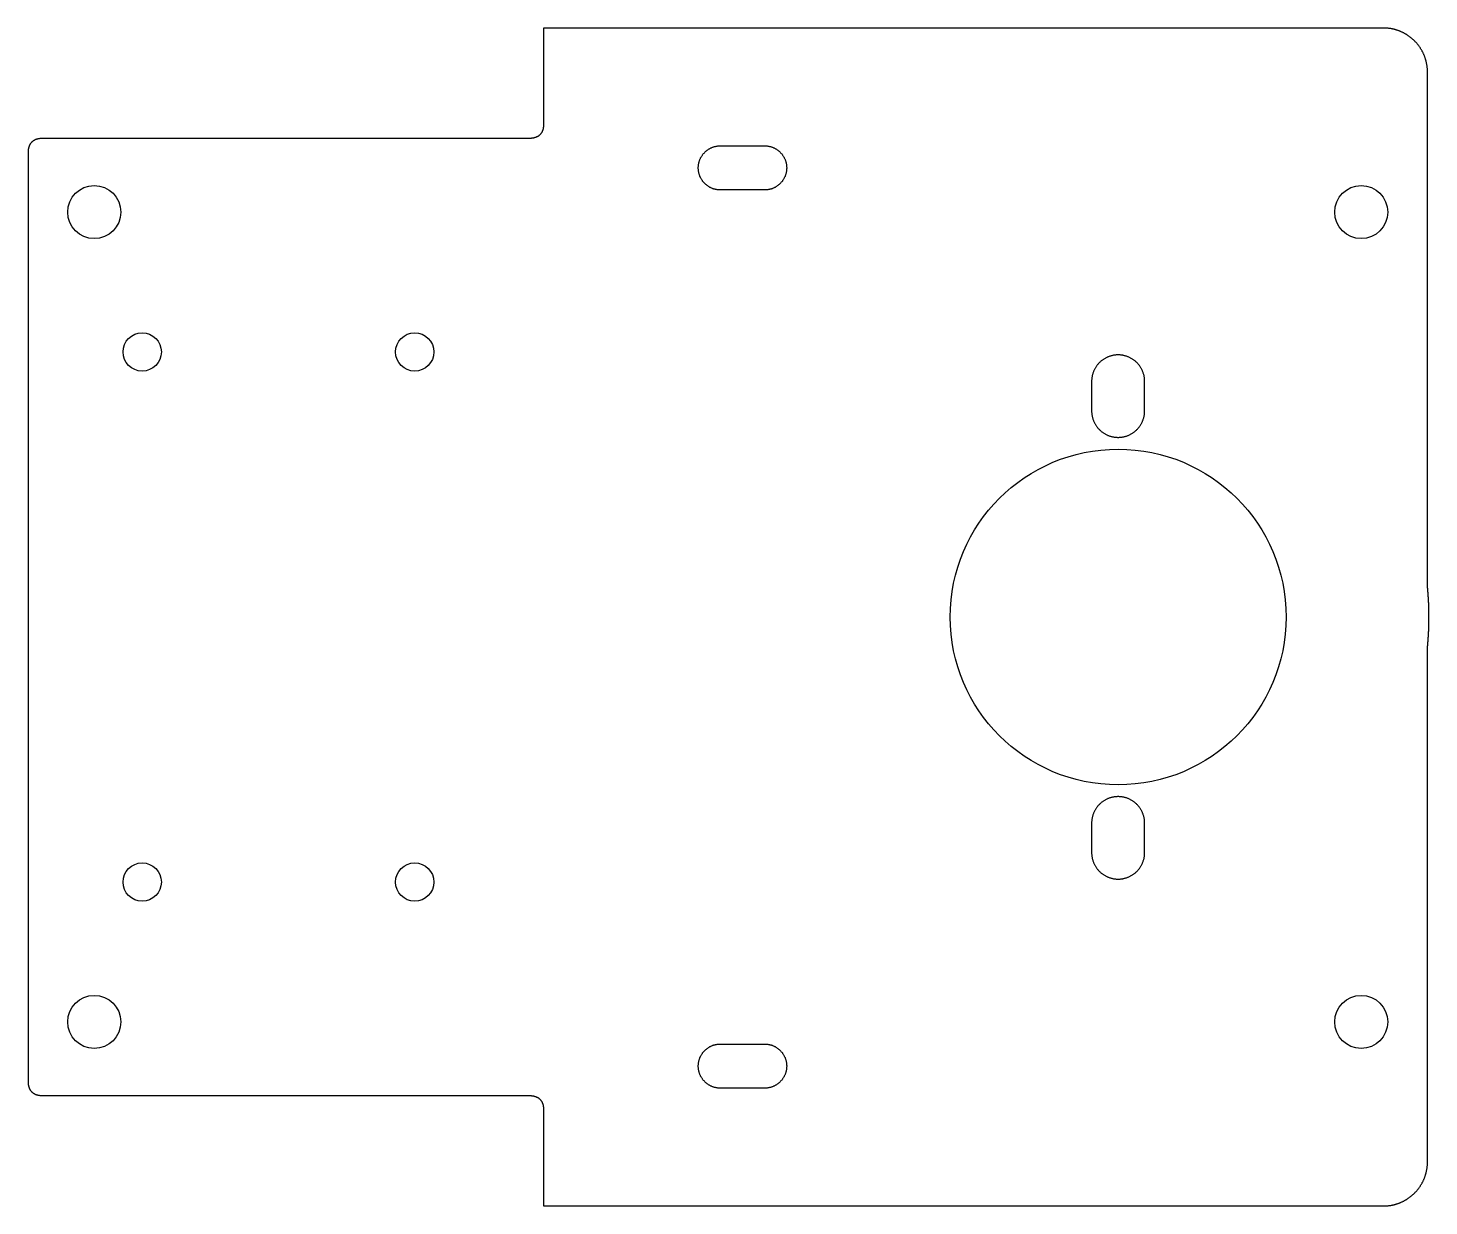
# Model space of a CAD drawing. Header units: millimetres. Extents: x -47.5 to 47.6, y -40 to 40.
import ezdxf

# ---------------------------------------------------------------- set-up
doc = ezdxf.new("R2010")
doc.units = ezdxf.units.MM
doc.layers.add('INNER_CUT', color=3, linetype='Continuous')
doc.layers.add('OUTER_CUT', color=1, linetype='Continuous')

msp = doc.modelspace()

# ---------------------------------------------------------------- linework, layer by layer
at = {"layer": 'INNER_CUT'}
for points in [[(-0.5, 29), (-0.537, 29), (-0.574, 29.002), (-0.61, 29.004), (-0.647, 29.007), (-0.684, 29.011), (-0.72, 29.016), (-0.756, 29.022), (-0.793, 29.029), (-0.829, 29.036), (-0.864, 29.045), (-0.9, 29.054), (-0.935, 29.065), (-0.971, 29.076), (-1.005, 29.088), (-1.04, 29.101), (-1.074, 29.114), (-1.108, 29.129), (-1.141, 29.144), (-1.174, 29.16), (-1.207, 29.177), (-1.239, 29.195), (-1.271, 29.213), (-1.302, 29.233), (-1.333, 29.253), (-1.364, 29.274), (-1.394, 29.295), (-1.423, 29.317), (-1.452, 29.34), (-1.48, 29.364), (-1.507, 29.389), (-1.534, 29.414), (-1.561, 29.439), (-1.586, 29.466), (-1.611, 29.493), (-1.636, 29.52), (-1.66, 29.548), (-1.683, 29.577), (-1.705, 29.606), (-1.726, 29.636), (-1.747, 29.667), (-1.767, 29.698), (-1.787, 29.729), (-1.805, 29.761), (-1.823, 29.793), (-1.84, 29.826), (-1.856, 29.859), (-1.871, 29.892), (-1.886, 29.926), (-1.899, 29.96), (-1.912, 29.995), (-1.924, 30.029), (-1.935, 30.065), (-1.946, 30.1), (-1.955, 30.136), (-1.964, 30.171), (-1.971, 30.207), (-1.978, 30.244), (-1.984, 30.28), (-1.989, 30.316), (-1.993, 30.353), (-1.996, 30.39), (-1.998, 30.426), (-2, 30.463), (-2, 30.5), (-2, 30.537), (-1.998, 30.574), (-1.996, 30.61), (-1.993, 30.647), (-1.989, 30.684), (-1.984, 30.72), (-1.978, 30.756), (-1.971, 30.793), (-1.964, 30.829), (-1.955, 30.864), (-1.946, 30.9), (-1.935, 30.935), (-1.924, 30.971), (-1.912, 31.005), (-1.899, 31.04), (-1.886, 31.074), (-1.871, 31.108), (-1.856, 31.141), (-1.84, 31.174), (-1.823, 31.207), (-1.805, 31.239), (-1.787, 31.271), (-1.767, 31.302), (-1.747, 31.333), (-1.726, 31.364), (-1.705, 31.394), (-1.683, 31.423), (-1.66, 31.452), (-1.636, 31.48), (-1.611, 31.507), (-1.586, 31.534), (-1.561, 31.561), (-1.534, 31.586), (-1.507, 31.611), (-1.48, 31.636), (-1.452, 31.66), (-1.423, 31.683), (-1.394, 31.705), (-1.364, 31.726), (-1.333, 31.747), (-1.302, 31.767), (-1.271, 31.787), (-1.239, 31.805), (-1.207, 31.823), (-1.174, 31.84), (-1.141, 31.856), (-1.108, 31.871), (-1.074, 31.886), (-1.04, 31.899), (-1.005, 31.912), (-0.971, 31.924), (-0.935, 31.935), (-0.9, 31.946), (-0.864, 31.955), (-0.829, 31.964), (-0.793, 31.971), (-0.756, 31.978), (-0.72, 31.984), (-0.684, 31.989), (-0.647, 31.993), (-0.61, 31.996), (-0.574, 31.998), (-0.537, 32), (-0.5, 32), (2.5, 32), (2.537, 32), (2.574, 31.998), (2.61, 31.996), (2.647, 31.993), (2.684, 31.989), (2.72, 31.984), (2.756, 31.978), (2.793, 31.971), (2.829, 31.964), (2.864, 31.955), (2.9, 31.946), (2.935, 31.935), (2.971, 31.924), (3.005, 31.912), (3.04, 31.899), (3.074, 31.886), (3.108, 31.871), (3.141, 31.856), (3.174, 31.84), (3.207, 31.823), (3.239, 31.805), (3.271, 31.787), (3.302, 31.767), (3.333, 31.747), (3.364, 31.726), (3.394, 31.705), (3.423, 31.683), (3.452, 31.66), (3.48, 31.636), (3.507, 31.611), (3.534, 31.586), (3.561, 31.561), (3.586, 31.534), (3.611, 31.507), (3.636, 31.48), (3.66, 31.452), (3.683, 31.423), (3.705, 31.394), (3.726, 31.364), (3.747, 31.333), (3.767, 31.302), (3.787, 31.271), (3.805, 31.239), (3.823, 31.207), (3.84, 31.174), (3.856, 31.141), (3.871, 31.108), (3.886, 31.074), (3.899, 31.04), (3.912, 31.005), (3.924, 30.971), (3.935, 30.935), (3.946, 30.9), (3.955, 30.864), (3.964, 30.829), (3.971, 30.793), (3.978, 30.756), (3.984, 30.72), (3.989, 30.684), (3.993, 30.647), (3.996, 30.61), (3.998, 30.574), (4, 30.537), (4, 30.5), (4, 30.463), (3.998, 30.426), (3.996, 30.39), (3.993, 30.353), (3.989, 30.316), (3.984, 30.28), (3.978, 30.244), (3.971, 30.207), (3.964, 30.171), (3.955, 30.136), (3.946, 30.1), (3.935, 30.065), (3.924, 30.029), (3.912, 29.995), (3.899, 29.96), (3.886, 29.926), (3.871, 29.892), (3.856, 29.859), (3.84, 29.826), (3.823, 29.793), (3.805, 29.761), (3.787, 29.729), (3.767, 29.698), (3.747, 29.667), (3.726, 29.636), (3.705, 29.606), (3.683, 29.577), (3.66, 29.548), (3.636, 29.52), (3.611, 29.493), (3.586, 29.466), (3.561, 29.439), (3.534, 29.414), (3.507, 29.389), (3.48, 29.364), (3.452, 29.34), (3.423, 29.317), (3.394, 29.295), (3.364, 29.274), (3.333, 29.253), (3.302, 29.233), (3.271, 29.213), (3.239, 29.195), (3.207, 29.177), (3.174, 29.16), (3.141, 29.144), (3.108, 29.129), (3.074, 29.114), (3.04, 29.101), (3.005, 29.088), (2.971, 29.076), (2.935, 29.065), (2.9, 29.054), (2.864, 29.045), (2.829, 29.036), (2.793, 29.029), (2.756, 29.022), (2.72, 29.016), (2.684, 29.011), (2.647, 29.007), (2.61, 29.004), (2.574, 29.002), (2.537, 29), (2.5, 29)], [(24.7, 14), (24.701, 13.956), (24.702, 13.912), (24.705, 13.868), (24.709, 13.824), (24.714, 13.78), (24.719, 13.736), (24.727, 13.692), (24.735, 13.649), (24.744, 13.606), (24.754, 13.563), (24.765, 13.52), (24.778, 13.477), (24.791, 13.435), (24.805, 13.394), (24.821, 13.352), (24.837, 13.311), (24.854, 13.271), (24.873, 13.23), (24.892, 13.191), (24.913, 13.151), (24.934, 13.113), (24.956, 13.075), (24.979, 13.037), (25.003, 13), (25.028, 12.964), (25.054, 12.928), (25.081, 12.893), (25.109, 12.858), (25.137, 12.824), (25.166, 12.791), (25.196, 12.759), (25.227, 12.727), (25.259, 12.696), (25.291, 12.666), (25.324, 12.637), (25.358, 12.609), (25.393, 12.581), (25.428, 12.554), (25.464, 12.528), (25.5, 12.503), (25.537, 12.479), (25.575, 12.456), (25.613, 12.434), (25.651, 12.413), (25.691, 12.392), (25.73, 12.373), (25.771, 12.354), (25.811, 12.337), (25.852, 12.321), (25.894, 12.305), (25.935, 12.291), (25.977, 12.278), (26.02, 12.265), (26.063, 12.254), (26.106, 12.244), (26.149, 12.235), (26.192, 12.227), (26.236, 12.219), (26.28, 12.214), (26.324, 12.209), (26.368, 12.205), (26.412, 12.202), (26.456, 12.201), (26.5, 12.2), (26.544, 12.201), (26.588, 12.202), (26.632, 12.205), (26.676, 12.209), (26.72, 12.214), (26.764, 12.219), (26.808, 12.227), (26.851, 12.235), (26.894, 12.244), (26.937, 12.254), (26.98, 12.265), (27.023, 12.278), (27.065, 12.291), (27.106, 12.305), (27.148, 12.321), (27.189, 12.337), (27.229, 12.354), (27.27, 12.373), (27.309, 12.392), (27.349, 12.413), (27.387, 12.434), (27.425, 12.456), (27.463, 12.479), (27.5, 12.503), (27.536, 12.528), (27.572, 12.554), (27.607, 12.581), (27.642, 12.609), (27.676, 12.637), (27.709, 12.666), (27.741, 12.696), (27.773, 12.727), (27.804, 12.759), (27.834, 12.791), (27.863, 12.824), (27.891, 12.858), (27.919, 12.893), (27.946, 12.928), (27.972, 12.964), (27.997, 13), (28.021, 13.037), (28.044, 13.075), (28.066, 13.113), (28.087, 13.151), (28.108, 13.191), (28.127, 13.23), (28.146, 13.271), (28.163, 13.311), (28.179, 13.352), (28.195, 13.394), (28.209, 13.435), (28.222, 13.477), (28.235, 13.52), (28.246, 13.563), (28.256, 13.606), (28.265, 13.649), (28.273, 13.692), (28.281, 13.736), (28.286, 13.78), (28.291, 13.824), (28.295, 13.868), (28.298, 13.912), (28.299, 13.956), (28.3, 14), (28.3, 16), (28.299, 16.044), (28.298, 16.088), (28.295, 16.132), (28.291, 16.176), (28.286, 16.22), (28.281, 16.264), (28.273, 16.308), (28.265, 16.351), (28.256, 16.394), (28.246, 16.437), (28.235, 16.48), (28.222, 16.523), (28.209, 16.565), (28.195, 16.606), (28.179, 16.648), (28.163, 16.689), (28.146, 16.729), (28.127, 16.77), (28.108, 16.809), (28.087, 16.849), (28.066, 16.887), (28.044, 16.925), (28.021, 16.963), (27.997, 17), (27.972, 17.036), (27.946, 17.072), (27.919, 17.107), (27.891, 17.142), (27.863, 17.176), (27.834, 17.209), (27.804, 17.241), (27.773, 17.273), (27.741, 17.304), (27.709, 17.334), (27.676, 17.363), (27.642, 17.391), (27.607, 17.419), (27.572, 17.446), (27.536, 17.472), (27.5, 17.497), (27.463, 17.521), (27.425, 17.544), (27.387, 17.566), (27.349, 17.587), (27.309, 17.608), (27.27, 17.627), (27.229, 17.646), (27.189, 17.663), (27.148, 17.679), (27.106, 17.695), (27.065, 17.709), (27.023, 17.722), (26.98, 17.735), (26.937, 17.746), (26.894, 17.756), (26.851, 17.765), (26.808, 17.773), (26.764, 17.781), (26.72, 17.786), (26.676, 17.791), (26.632, 17.795), (26.588, 17.798), (26.544, 17.799), (26.5, 17.8), (26.456, 17.799), (26.412, 17.798), (26.368, 17.795), (26.324, 17.791), (26.28, 17.786), (26.236, 17.781), (26.192, 17.773), (26.149, 17.765), (26.106, 17.756), (26.063, 17.746), (26.02, 17.735), (25.977, 17.722), (25.935, 17.709), (25.894, 17.695), (25.852, 17.679), (25.811, 17.663), (25.771, 17.646), (25.73, 17.627), (25.691, 17.608), (25.651, 17.587), (25.613, 17.566), (25.575, 17.544), (25.537, 17.521), (25.5, 17.497), (25.464, 17.472), (25.428, 17.446), (25.393, 17.419), (25.358, 17.391), (25.324, 17.363), (25.291, 17.334), (25.259, 17.304), (25.227, 17.273), (25.196, 17.241), (25.166, 17.209), (25.137, 17.176), (25.109, 17.142), (25.081, 17.107), (25.054, 17.072), (25.028, 17.036), (25.003, 17), (24.979, 16.963), (24.956, 16.925), (24.934, 16.887), (24.913, 16.849), (24.892, 16.809), (24.873, 16.77), (24.854, 16.729), (24.837, 16.689), (24.821, 16.648), (24.805, 16.606), (24.791, 16.565), (24.778, 16.523), (24.765, 16.48), (24.754, 16.437), (24.744, 16.394), (24.735, 16.351), (24.727, 16.308), (24.719, 16.264), (24.714, 16.22), (24.709, 16.176), (24.705, 16.132), (24.702, 16.088), (24.701, 16.044), (24.7, 16)], [(24.7, -16), (24.701, -16.044), (24.702, -16.088), (24.705, -16.132), (24.709, -16.176), (24.714, -16.22), (24.719, -16.264), (24.727, -16.308), (24.735, -16.351), (24.744, -16.394), (24.754, -16.437), (24.765, -16.48), (24.778, -16.523), (24.791, -16.565), (24.805, -16.606), (24.821, -16.648), (24.837, -16.689), (24.854, -16.729), (24.873, -16.77), (24.892, -16.809), (24.913, -16.849), (24.934, -16.887), (24.956, -16.925), (24.979, -16.963), (25.003, -17), (25.028, -17.036), (25.054, -17.072), (25.081, -17.107), (25.109, -17.142), (25.137, -17.176), (25.166, -17.209), (25.196, -17.241), (25.227, -17.273), (25.259, -17.304), (25.291, -17.334), (25.324, -17.363), (25.358, -17.391), (25.393, -17.419), (25.428, -17.446), (25.464, -17.472), (25.5, -17.497), (25.537, -17.521), (25.575, -17.544), (25.613, -17.566), (25.651, -17.587), (25.691, -17.608), (25.73, -17.627), (25.771, -17.646), (25.811, -17.663), (25.852, -17.679), (25.894, -17.695), (25.935, -17.709), (25.977, -17.722), (26.02, -17.735), (26.063, -17.746), (26.106, -17.756), (26.149, -17.765), (26.192, -17.773), (26.236, -17.781), (26.28, -17.786), (26.324, -17.791), (26.368, -17.795), (26.412, -17.798), (26.456, -17.799), (26.5, -17.8), (26.544, -17.799), (26.588, -17.798), (26.632, -17.795), (26.676, -17.791), (26.72, -17.786), (26.764, -17.781), (26.808, -17.773), (26.851, -17.765), (26.894, -17.756), (26.937, -17.746), (26.98, -17.735), (27.023, -17.722), (27.065, -17.709), (27.106, -17.695), (27.148, -17.679), (27.189, -17.663), (27.229, -17.646), (27.27, -17.627), (27.309, -17.608), (27.349, -17.587), (27.387, -17.566), (27.425, -17.544), (27.463, -17.521), (27.5, -17.497), (27.536, -17.472), (27.572, -17.446), (27.607, -17.419), (27.642, -17.391), (27.676, -17.363), (27.709, -17.334), (27.741, -17.304), (27.773, -17.273), (27.804, -17.241), (27.834, -17.209), (27.863, -17.176), (27.891, -17.142), (27.919, -17.107), (27.946, -17.072), (27.972, -17.036), (27.997, -17), (28.021, -16.963), (28.044, -16.925), (28.066, -16.887), (28.087, -16.849), (28.108, -16.809), (28.127, -16.77), (28.146, -16.729), (28.163, -16.689), (28.179, -16.648), (28.195, -16.606), (28.209, -16.565), (28.222, -16.523), (28.235, -16.48), (28.246, -16.437), (28.256, -16.394), (28.265, -16.351), (28.273, -16.308), (28.281, -16.264), (28.286, -16.22), (28.291, -16.176), (28.295, -16.132), (28.298, -16.088), (28.299, -16.044), (28.3, -16), (28.3, -14), (28.299, -13.956), (28.298, -13.912), (28.295, -13.868), (28.291, -13.824), (28.286, -13.78), (28.281, -13.736), (28.273, -13.692), (28.265, -13.649), (28.256, -13.606), (28.246, -13.563), (28.235, -13.52), (28.222, -13.477), (28.209, -13.435), (28.195, -13.394), (28.179, -13.352), (28.163, -13.311), (28.146, -13.271), (28.127, -13.23), (28.108, -13.191), (28.087, -13.151), (28.066, -13.113), (28.044, -13.075), (28.021, -13.037), (27.997, -13), (27.972, -12.964), (27.946, -12.928), (27.919, -12.893), (27.891, -12.858), (27.863, -12.824), (27.834, -12.791), (27.804, -12.759), (27.773, -12.727), (27.741, -12.696), (27.709, -12.666), (27.676, -12.637), (27.642, -12.609), (27.607, -12.581), (27.572, -12.554), (27.536, -12.528), (27.5, -12.503), (27.463, -12.479), (27.425, -12.456), (27.387, -12.434), (27.349, -12.413), (27.309, -12.392), (27.27, -12.373), (27.229, -12.354), (27.189, -12.337), (27.148, -12.321), (27.106, -12.305), (27.065, -12.291), (27.023, -12.278), (26.98, -12.265), (26.937, -12.254), (26.894, -12.244), (26.851, -12.235), (26.808, -12.227), (26.764, -12.219), (26.72, -12.214), (26.676, -12.209), (26.632, -12.205), (26.588, -12.202), (26.544, -12.201), (26.5, -12.2), (26.456, -12.201), (26.412, -12.202), (26.368, -12.205), (26.324, -12.209), (26.28, -12.214), (26.236, -12.219), (26.192, -12.227), (26.149, -12.235), (26.106, -12.244), (26.063, -12.254), (26.02, -12.265), (25.977, -12.278), (25.935, -12.291), (25.894, -12.305), (25.852, -12.321), (25.811, -12.337), (25.771, -12.354), (25.73, -12.373), (25.691, -12.392), (25.651, -12.413), (25.613, -12.434), (25.575, -12.456), (25.537, -12.479), (25.5, -12.503), (25.464, -12.528), (25.428, -12.554), (25.393, -12.581), (25.358, -12.609), (25.324, -12.637), (25.291, -12.666), (25.259, -12.696), (25.227, -12.727), (25.196, -12.759), (25.166, -12.791), (25.137, -12.824), (25.109, -12.858), (25.081, -12.893), (25.054, -12.928), (25.028, -12.964), (25.003, -13), (24.979, -13.037), (24.956, -13.075), (24.934, -13.113), (24.913, -13.151), (24.892, -13.191), (24.873, -13.23), (24.854, -13.271), (24.837, -13.311), (24.821, -13.352), (24.805, -13.394), (24.791, -13.435), (24.778, -13.477), (24.765, -13.52), (24.754, -13.563), (24.744, -13.606), (24.735, -13.649), (24.727, -13.692), (24.719, -13.736), (24.714, -13.78), (24.709, -13.824), (24.705, -13.868), (24.702, -13.912), (24.701, -13.956), (24.7, -14)], [(-0.5, -32), (-0.537, -32), (-0.574, -31.998), (-0.61, -31.996), (-0.647, -31.993), (-0.684, -31.989), (-0.72, -31.984), (-0.756, -31.978), (-0.793, -31.971), (-0.829, -31.964), (-0.864, -31.955), (-0.9, -31.946), (-0.935, -31.935), (-0.971, -31.924), (-1.005, -31.912), (-1.04, -31.899), (-1.074, -31.886), (-1.108, -31.871), (-1.141, -31.856), (-1.174, -31.84), (-1.207, -31.823), (-1.239, -31.805), (-1.271, -31.787), (-1.302, -31.767), (-1.333, -31.747), (-1.364, -31.726), (-1.394, -31.705), (-1.423, -31.683), (-1.452, -31.66), (-1.48, -31.636), (-1.507, -31.611), (-1.534, -31.586), (-1.561, -31.561), (-1.586, -31.534), (-1.611, -31.507), (-1.636, -31.48), (-1.66, -31.452), (-1.683, -31.423), (-1.705, -31.394), (-1.726, -31.364), (-1.747, -31.333), (-1.767, -31.302), (-1.787, -31.271), (-1.805, -31.239), (-1.823, -31.207), (-1.84, -31.174), (-1.856, -31.141), (-1.871, -31.108), (-1.886, -31.074), (-1.899, -31.04), (-1.912, -31.005), (-1.924, -30.971), (-1.935, -30.935), (-1.946, -30.9), (-1.955, -30.864), (-1.964, -30.829), (-1.971, -30.793), (-1.978, -30.756), (-1.984, -30.72), (-1.989, -30.684), (-1.993, -30.647), (-1.996, -30.61), (-1.998, -30.574), (-2, -30.537), (-2, -30.5), (-2, -30.463), (-1.998, -30.426), (-1.996, -30.39), (-1.993, -30.353), (-1.989, -30.316), (-1.984, -30.28), (-1.978, -30.244), (-1.971, -30.207), (-1.964, -30.171), (-1.955, -30.136), (-1.946, -30.1), (-1.935, -30.065), (-1.924, -30.029), (-1.912, -29.995), (-1.899, -29.96), (-1.886, -29.926), (-1.871, -29.892), (-1.856, -29.859), (-1.84, -29.826), (-1.823, -29.793), (-1.805, -29.761), (-1.787, -29.729), (-1.767, -29.698), (-1.747, -29.667), (-1.726, -29.636), (-1.705, -29.606), (-1.683, -29.577), (-1.66, -29.548), (-1.636, -29.52), (-1.611, -29.493), (-1.586, -29.466), (-1.561, -29.439), (-1.534, -29.414), (-1.507, -29.389), (-1.48, -29.364), (-1.452, -29.34), (-1.423, -29.317), (-1.394, -29.295), (-1.364, -29.274), (-1.333, -29.253), (-1.302, -29.233), (-1.271, -29.213), (-1.239, -29.195), (-1.207, -29.177), (-1.174, -29.16), (-1.141, -29.144), (-1.108, -29.129), (-1.074, -29.114), (-1.04, -29.101), (-1.005, -29.088), (-0.971, -29.076), (-0.935, -29.065), (-0.9, -29.054), (-0.864, -29.045), (-0.829, -29.036), (-0.793, -29.029), (-0.756, -29.022), (-0.72, -29.016), (-0.684, -29.011), (-0.647, -29.007), (-0.61, -29.004), (-0.574, -29.002), (-0.537, -29), (-0.5, -29), (2.5, -29), (2.537, -29), (2.574, -29.002), (2.61, -29.004), (2.647, -29.007), (2.684, -29.011), (2.72, -29.016), (2.756, -29.022), (2.793, -29.029), (2.829, -29.036), (2.864, -29.045), (2.9, -29.054), (2.935, -29.065), (2.971, -29.076), (3.005, -29.088), (3.04, -29.101), (3.074, -29.114), (3.108, -29.129), (3.141, -29.144), (3.174, -29.16), (3.207, -29.177), (3.239, -29.195), (3.271, -29.213), (3.302, -29.233), (3.333, -29.253), (3.364, -29.274), (3.394, -29.295), (3.423, -29.317), (3.452, -29.34), (3.48, -29.364), (3.507, -29.389), (3.534, -29.414), (3.561, -29.439), (3.586, -29.466), (3.611, -29.493), (3.636, -29.52), (3.66, -29.548), (3.683, -29.577), (3.705, -29.606), (3.726, -29.636), (3.747, -29.667), (3.767, -29.698), (3.787, -29.729), (3.805, -29.761), (3.823, -29.793), (3.84, -29.826), (3.856, -29.859), (3.871, -29.892), (3.886, -29.926), (3.899, -29.96), (3.912, -29.995), (3.924, -30.029), (3.935, -30.065), (3.946, -30.1), (3.955, -30.136), (3.964, -30.171), (3.971, -30.207), (3.978, -30.244), (3.984, -30.28), (3.989, -30.316), (3.993, -30.353), (3.996, -30.39), (3.998, -30.426), (4, -30.463), (4, -30.5), (4, -30.537), (3.998, -30.574), (3.996, -30.61), (3.993, -30.647), (3.989, -30.684), (3.984, -30.72), (3.978, -30.756), (3.971, -30.793), (3.964, -30.829), (3.955, -30.864), (3.946, -30.9), (3.935, -30.935), (3.924, -30.971), (3.912, -31.005), (3.899, -31.04), (3.886, -31.074), (3.871, -31.108), (3.856, -31.141), (3.84, -31.174), (3.823, -31.207), (3.805, -31.239), (3.787, -31.271), (3.767, -31.302), (3.747, -31.333), (3.726, -31.364), (3.705, -31.394), (3.683, -31.423), (3.66, -31.452), (3.636, -31.48), (3.611, -31.507), (3.586, -31.534), (3.561, -31.561), (3.534, -31.586), (3.507, -31.611), (3.48, -31.636), (3.452, -31.66), (3.423, -31.683), (3.394, -31.705), (3.364, -31.726), (3.333, -31.747), (3.302, -31.767), (3.271, -31.787), (3.239, -31.805), (3.207, -31.823), (3.174, -31.84), (3.141, -31.856), (3.108, -31.871), (3.074, -31.886), (3.04, -31.899), (3.005, -31.912), (2.971, -31.924), (2.935, -31.935), (2.9, -31.946), (2.864, -31.955), (2.829, -31.964), (2.793, -31.971), (2.756, -31.978), (2.72, -31.984), (2.684, -31.989), (2.647, -31.993), (2.61, -31.996), (2.574, -31.998), (2.537, -32), (2.5, -32)]]:
    msp.add_lwpolyline(points, close=True, dxfattribs=at)
for centre, radius in [((-43, 27.5), 1.8), ((43, 27.5), 1.8), ((-39.75, 18), 1.3), ((-21.25, 18), 1.3), ((26.5, 0), 11.4), ((-39.75, -18), 1.3), ((-21.25, -18), 1.3), ((-43, -27.5), 1.8), ((43, -27.5), 1.8)]:
    msp.add_circle(centre, radius, dxfattribs=at)
at = {"layer": 'OUTER_CUT'}
msp.add_lwpolyline([(-47.5, -31.5), (-47.5, -31.531), (-47.499, -31.562), (-47.498, -31.592), (-47.496, -31.621), (-47.494, -31.65), (-47.491, -31.679), (-47.488, -31.707), (-47.484, -31.734), (-47.48, -31.761), (-47.476, -31.788), (-47.47, -31.814), (-47.465, -31.84), (-47.459, -31.865), (-47.452, -31.89), (-47.445, -31.914), (-47.438, -31.938), (-47.429, -31.961), (-47.421, -31.983), (-47.412, -32.006), (-47.402, -32.027), (-47.392, -32.049), (-47.382, -32.069), (-47.371, -32.09), (-47.359, -32.109), (-47.347, -32.129), (-47.335, -32.147), (-47.322, -32.166), (-47.309, -32.184), (-47.295, -32.201), (-47.28, -32.218), (-47.265, -32.234), (-47.25, -32.25), (-47.234, -32.265), (-47.218, -32.28), (-47.201, -32.295), (-47.184, -32.309), (-47.166, -32.322), (-47.147, -32.335), (-47.129, -32.347), (-47.109, -32.359), (-47.09, -32.371), (-47.069, -32.382), (-47.049, -32.392), (-47.027, -32.402), (-47.006, -32.412), (-46.983, -32.421), (-46.961, -32.429), (-46.938, -32.438), (-46.914, -32.445), (-46.89, -32.452), (-46.865, -32.459), (-46.84, -32.465), (-46.814, -32.47), (-46.788, -32.476), (-46.761, -32.48), (-46.734, -32.484), (-46.707, -32.488), (-46.679, -32.491), (-46.65, -32.494), (-46.621, -32.496), (-46.592, -32.498), (-46.562, -32.499), (-46.531, -32.5), (-46.5, -32.5), (-13.5, -32.5), (-13.469, -32.5), (-13.438, -32.501), (-13.408, -32.502), (-13.379, -32.504), (-13.35, -32.506), (-13.321, -32.509), (-13.293, -32.512), (-13.266, -32.516), (-13.239, -32.52), (-13.212, -32.524), (-13.186, -32.53), (-13.16, -32.535), (-13.135, -32.541), (-13.11, -32.548), (-13.086, -32.555), (-13.062, -32.562), (-13.039, -32.571), (-13.017, -32.579), (-12.994, -32.588), (-12.973, -32.598), (-12.951, -32.608), (-12.931, -32.618), (-12.91, -32.629), (-12.891, -32.641), (-12.871, -32.653), (-12.853, -32.665), (-12.834, -32.678), (-12.816, -32.691), (-12.799, -32.705), (-12.782, -32.72), (-12.766, -32.735), (-12.75, -32.75), (-12.735, -32.766), (-12.72, -32.782), (-12.705, -32.799), (-12.691, -32.816), (-12.678, -32.834), (-12.665, -32.853), (-12.653, -32.871), (-12.641, -32.891), (-12.629, -32.91), (-12.618, -32.931), (-12.608, -32.951), (-12.598, -32.973), (-12.588, -32.994), (-12.579, -33.017), (-12.571, -33.039), (-12.562, -33.062), (-12.555, -33.086), (-12.548, -33.11), (-12.541, -33.135), (-12.535, -33.16), (-12.53, -33.186), (-12.524, -33.212), (-12.52, -33.239), (-12.516, -33.266), (-12.512, -33.293), (-12.509, -33.321), (-12.506, -33.35), (-12.504, -33.379), (-12.502, -33.408), (-12.501, -33.438), (-12.5, -33.469), (-12.5, -33.5), (-12.5, -40), (44.5, -40), (44.537, -40), (44.574, -39.999), (44.61, -39.998), (44.647, -39.996), (44.684, -39.994), (44.721, -39.992), (44.757, -39.989), (44.794, -39.986), (44.831, -39.982), (44.867, -39.977), (44.904, -39.973), (44.94, -39.968), (44.977, -39.962), (45.013, -39.956), (45.049, -39.949), (45.085, -39.942), (45.121, -39.935), (45.157, -39.927), (45.193, -39.919), (45.229, -39.91), (45.265, -39.901), (45.3, -39.891), (45.336, -39.881), (45.371, -39.871), (45.406, -39.86), (45.441, -39.849), (45.476, -39.837), (45.511, -39.825), (45.545, -39.812), (45.58, -39.799), (45.614, -39.786), (45.648, -39.772), (45.682, -39.757), (45.716, -39.743), (45.749, -39.728), (45.783, -39.712), (45.816, -39.696), (45.849, -39.68), (45.882, -39.663), (45.914, -39.646), (45.947, -39.628), (45.979, -39.61), (46.011, -39.592), (46.042, -39.573), (46.074, -39.554), (46.105, -39.535), (46.136, -39.515), (46.167, -39.494), (46.197, -39.474), (46.227, -39.453), (46.257, -39.431), (46.287, -39.41), (46.317, -39.388), (46.346, -39.365), (46.375, -39.342), (46.403, -39.319), (46.431, -39.296), (46.46, -39.272), (46.487, -39.247), (46.515, -39.223), (46.542, -39.198), (46.569, -39.173), (46.595, -39.147), (46.621, -39.121), (46.647, -39.095), (46.673, -39.069), (46.698, -39.042), (46.723, -39.015), (46.747, -38.987), (46.772, -38.96), (46.796, -38.931), (46.819, -38.903), (46.842, -38.875), (46.865, -38.846), (46.888, -38.817), (46.91, -38.787), (46.931, -38.757), (46.953, -38.727), (46.974, -38.697), (46.994, -38.667), (47.015, -38.636), (47.035, -38.605), (47.054, -38.574), (47.073, -38.542), (47.092, -38.511), (47.11, -38.479), (47.128, -38.447), (47.146, -38.414), (47.163, -38.382), (47.18, -38.349), (47.196, -38.316), (47.212, -38.283), (47.228, -38.249), (47.243, -38.216), (47.257, -38.182), (47.272, -38.148), (47.286, -38.114), (47.299, -38.08), (47.312, -38.045), (47.325, -38.011), (47.337, -37.976), (47.349, -37.941), (47.36, -37.906), (47.371, -37.871), (47.381, -37.836), (47.391, -37.8), (47.401, -37.765), (47.41, -37.729), (47.419, -37.693), (47.427, -37.657), (47.435, -37.621), (47.442, -37.585), (47.449, -37.549), (47.456, -37.513), (47.462, -37.477), (47.468, -37.44), (47.473, -37.404), (47.477, -37.367), (47.482, -37.331), (47.486, -37.294), (47.489, -37.257), (47.492, -37.221), (47.494, -37.184), (47.496, -37.147), (47.498, -37.11), (47.499, -37.074), (47.5, -37.037), (47.5, -37), (47.5, -2.147), (47.5, -2.146), (47.5, -2.144), (47.5, -2.143), (47.5, -2.141), (47.5, -2.14), (47.5, -2.138), (47.5, -2.137), (47.5, -2.135), (47.5, -2.134), (47.5, -2.133), (47.5, -2.131), (47.5, -2.13), (47.5, -2.128), (47.5, -2.127), (47.5, -2.125), (47.5, -2.124), (47.5, -2.122), (47.5, -2.121), (47.5, -2.119), (47.5, -2.118), (47.5, -2.117), (47.5, -2.115), (47.5, -2.114), (47.5, -2.112), (47.5, -2.111), (47.5, -2.109), (47.5, -2.108), (47.5, -2.106), (47.5, -2.105), (47.5, -2.103), (47.501, -2.102), (47.501, -2.101), (47.501, -2.099), (47.501, -2.098), (47.501, -2.096), (47.501, -2.095), (47.501, -2.093), (47.501, -2.092), (47.501, -2.09), (47.501, -2.089), (47.501, -2.087), (47.501, -2.086), (47.501, -2.085), (47.501, -2.083), (47.501, -2.082), (47.501, -2.08), (47.501, -2.079), (47.501, -2.077), (47.501, -2.076), (47.501, -2.074), (47.501, -2.073), (47.501, -2.071), (47.501, -2.07), (47.502, -2.069), (47.502, -2.067), (47.502, -2.066), (47.502, -2.064), (47.502, -2.063), (47.502, -2.061), (47.502, -2.06), (47.502, -2.058), (47.502, -2.057), (47.502, -2.055), (47.502, -2.054), (47.502, -2.053), (47.502, -2.051), (47.502, -2.05), (47.502, -2.048), (47.503, -2.047), (47.503, -2.045), (47.503, -2.044), (47.503, -2.042), (47.503, -2.041), (47.503, -2.04), (47.503, -2.038), (47.503, -2.037), (47.503, -2.035), (47.503, -2.034), (47.503, -2.032), (47.503, -2.031), (47.503, -2.029), (47.504, -2.028), (47.504, -2.026), (47.504, -2.025), (47.504, -2.024), (47.504, -2.022), (47.504, -2.021), (47.504, -2.019), (47.504, -2.018), (47.504, -2.016), (47.504, -2.015), (47.504, -2.013), (47.505, -2.012), (47.505, -2.01), (47.505, -2.009), (47.505, -2.008), (47.505, -2.006), (47.505, -2.005), (47.505, -2.003), (47.505, -2.002), (47.505, -2), (47.505, -1.999), (47.506, -1.997), (47.506, -1.996), (47.506, -1.995), (47.506, -1.993), (47.506, -1.992), (47.506, -1.99), (47.506, -1.989), (47.506, -1.987), (47.507, -1.986), (47.507, -1.984), (47.507, -1.983), (47.507, -1.981), (47.507, -1.98), (47.507, -1.979), (47.507, -1.977), (47.507, -1.976), (47.507, -1.974), (47.508, -1.973), (47.508, -1.971), (47.508, -1.97), (47.508, -1.968), (47.508, -1.967), (47.508, -1.966), (47.508, -1.964), (47.509, -1.963), (47.509, -1.961), (47.511, -1.931), (47.514, -1.9), (47.517, -1.87), (47.52, -1.839), (47.522, -1.808), (47.525, -1.778), (47.528, -1.747), (47.53, -1.717), (47.533, -1.686), (47.535, -1.655), (47.537, -1.625), (47.54, -1.594), (47.542, -1.564), (47.544, -1.533), (47.546, -1.502), (47.549, -1.472), (47.551, -1.441), (47.553, -1.411), (47.555, -1.38), (47.557, -1.349), (47.559, -1.319), (47.561, -1.288), (47.562, -1.257), (47.564, -1.227), (47.566, -1.196), (47.568, -1.166), (47.569, -1.135), (47.571, -1.104), (47.573, -1.074), (47.574, -1.043), (47.576, -1.012), (47.577, -0.982), (47.579, -0.951), (47.58, -0.92), (47.581, -0.89), (47.583, -0.859), (47.584, -0.828), (47.585, -0.798), (47.586, -0.767), (47.587, -0.736), (47.588, -0.706), (47.589, -0.675), (47.59, -0.644), (47.591, -0.614), (47.592, -0.583), (47.593, -0.552), (47.594, -0.522), (47.594, -0.491), (47.595, -0.46), (47.596, -0.43), (47.596, -0.399), (47.597, -0.368), (47.597, -0.338), (47.598, -0.307), (47.598, -0.276), (47.599, -0.245), (47.599, -0.215), (47.599, -0.184), (47.599, -0.153), (47.6, -0.123), (47.6, -0.092), (47.6, -0.061), (47.6, -0.031), (47.6, 0), (47.6, 0.031), (47.6, 0.061), (47.6, 0.092), (47.6, 0.123), (47.599, 0.153), (47.599, 0.184), (47.599, 0.215), (47.599, 0.245), (47.598, 0.276), (47.598, 0.307), (47.597, 0.338), (47.597, 0.368), (47.596, 0.399), (47.596, 0.43), (47.595, 0.46), (47.594, 0.491), (47.594, 0.522), (47.593, 0.552), (47.592, 0.583), (47.591, 0.614), (47.59, 0.644), (47.589, 0.675), (47.588, 0.706), (47.587, 0.736), (47.586, 0.767), (47.585, 0.798), (47.584, 0.828), (47.583, 0.859), (47.581, 0.89), (47.58, 0.92), (47.579, 0.951), (47.577, 0.982), (47.576, 1.012), (47.574, 1.043), (47.573, 1.074), (47.571, 1.104), (47.569, 1.135), (47.568, 1.166), (47.566, 1.196), (47.564, 1.227), (47.562, 1.257), (47.561, 1.288), (47.559, 1.319), (47.557, 1.349), (47.555, 1.38), (47.553, 1.411), (47.551, 1.441), (47.549, 1.472), (47.546, 1.502), (47.544, 1.533), (47.542, 1.564), (47.54, 1.594), (47.537, 1.625), (47.535, 1.655), (47.533, 1.686), (47.53, 1.717), (47.528, 1.747), (47.525, 1.778), (47.522, 1.808), (47.52, 1.839), (47.517, 1.87), (47.514, 1.9), (47.511, 1.931), (47.509, 1.961), (47.509, 1.963), (47.508, 1.964), (47.508, 1.966), (47.508, 1.967), (47.508, 1.968), (47.508, 1.97), (47.508, 1.971), (47.508, 1.973), (47.507, 1.974), (47.507, 1.976), (47.507, 1.977), (47.507, 1.979), (47.507, 1.98), (47.507, 1.981), (47.507, 1.983), (47.507, 1.984), (47.507, 1.986), (47.506, 1.987), (47.506, 1.989), (47.506, 1.99), (47.506, 1.992), (47.506, 1.993), (47.506, 1.995), (47.506, 1.996), (47.506, 1.997), (47.505, 1.999), (47.505, 2), (47.505, 2.002), (47.505, 2.003), (47.505, 2.005), (47.505, 2.006), (47.505, 2.008), (47.505, 2.009), (47.505, 2.01), (47.505, 2.012), (47.504, 2.013), (47.504, 2.015), (47.504, 2.016), (47.504, 2.018), (47.504, 2.019), (47.504, 2.021), (47.504, 2.022), (47.504, 2.024), (47.504, 2.025), (47.504, 2.026), (47.504, 2.028), (47.503, 2.029), (47.503, 2.031), (47.503, 2.032), (47.503, 2.034), (47.503, 2.035), (47.503, 2.037), (47.503, 2.038), (47.503, 2.04), (47.503, 2.041), (47.503, 2.042), (47.503, 2.044), (47.503, 2.045), (47.503, 2.047), (47.502, 2.048), (47.502, 2.05), (47.502, 2.051), (47.502, 2.053), (47.502, 2.054), (47.502, 2.055), (47.502, 2.057), (47.502, 2.058), (47.502, 2.06), (47.502, 2.061), (47.502, 2.063), (47.502, 2.064), (47.502, 2.066), (47.502, 2.067), (47.502, 2.069), (47.501, 2.07), (47.501, 2.071), (47.501, 2.073), (47.501, 2.074), (47.501, 2.076), (47.501, 2.077), (47.501, 2.079), (47.501, 2.08), (47.501, 2.082), (47.501, 2.083), (47.501, 2.085), (47.501, 2.086), (47.501, 2.087), (47.501, 2.089), (47.501, 2.09), (47.501, 2.092), (47.501, 2.093), (47.501, 2.095), (47.501, 2.096), (47.501, 2.098), (47.501, 2.099), (47.501, 2.101), (47.501, 2.102), (47.5, 2.103), (47.5, 2.105), (47.5, 2.106), (47.5, 2.108), (47.5, 2.109), (47.5, 2.111), (47.5, 2.112), (47.5, 2.114), (47.5, 2.115), (47.5, 2.117), (47.5, 2.118), (47.5, 2.119), (47.5, 2.121), (47.5, 2.122), (47.5, 2.124), (47.5, 2.125), (47.5, 2.127), (47.5, 2.128), (47.5, 2.13), (47.5, 2.131), (47.5, 2.133), (47.5, 2.134), (47.5, 2.135), (47.5, 2.137), (47.5, 2.138), (47.5, 2.14), (47.5, 2.141), (47.5, 2.143), (47.5, 2.144), (47.5, 2.146), (47.5, 2.147), (47.5, 37), (47.5, 37.037), (47.499, 37.074), (47.498, 37.11), (47.496, 37.147), (47.494, 37.184), (47.492, 37.221), (47.489, 37.257), (47.486, 37.294), (47.482, 37.331), (47.477, 37.367), (47.473, 37.404), (47.468, 37.44), (47.462, 37.477), (47.456, 37.513), (47.449, 37.549), (47.442, 37.585), (47.435, 37.621), (47.427, 37.657), (47.419, 37.693), (47.41, 37.729), (47.401, 37.765), (47.391, 37.8), (47.381, 37.836), (47.371, 37.871), (47.36, 37.906), (47.349, 37.941), (47.337, 37.976), (47.325, 38.011), (47.312, 38.045), (47.299, 38.08), (47.286, 38.114), (47.272, 38.148), (47.257, 38.182), (47.243, 38.216), (47.228, 38.249), (47.212, 38.283), (47.196, 38.316), (47.18, 38.349), (47.163, 38.382), (47.146, 38.414), (47.128, 38.447), (47.11, 38.479), (47.092, 38.511), (47.073, 38.542), (47.054, 38.574), (47.035, 38.605), (47.015, 38.636), (46.994, 38.667), (46.974, 38.697), (46.953, 38.727), (46.931, 38.757), (46.91, 38.787), (46.888, 38.817), (46.865, 38.846), (46.842, 38.875), (46.819, 38.903), (46.796, 38.931), (46.772, 38.96), (46.747, 38.987), (46.723, 39.015), (46.698, 39.042), (46.673, 39.069), (46.647, 39.095), (46.621, 39.121), (46.595, 39.147), (46.569, 39.173), (46.542, 39.198), (46.515, 39.223), (46.487, 39.247), (46.46, 39.272), (46.431, 39.296), (46.403, 39.319), (46.375, 39.342), (46.346, 39.365), (46.317, 39.388), (46.287, 39.41), (46.257, 39.431), (46.227, 39.453), (46.197, 39.474), (46.167, 39.494), (46.136, 39.515), (46.105, 39.535), (46.074, 39.554), (46.042, 39.573), (46.011, 39.592), (45.979, 39.61), (45.947, 39.628), (45.914, 39.646), (45.882, 39.663), (45.849, 39.68), (45.816, 39.696), (45.783, 39.712), (45.749, 39.728), (45.716, 39.743), (45.682, 39.757), (45.648, 39.772), (45.614, 39.786), (45.58, 39.799), (45.545, 39.812), (45.511, 39.825), (45.476, 39.837), (45.441, 39.849), (45.406, 39.86), (45.371, 39.871), (45.336, 39.881), (45.3, 39.891), (45.265, 39.901), (45.229, 39.91), (45.193, 39.919), (45.157, 39.927), (45.121, 39.935), (45.085, 39.942), (45.049, 39.949), (45.013, 39.956), (44.977, 39.962), (44.94, 39.968), (44.904, 39.973), (44.867, 39.977), (44.831, 39.982), (44.794, 39.986), (44.757, 39.989), (44.721, 39.992), (44.684, 39.994), (44.647, 39.996), (44.61, 39.998), (44.574, 39.999), (44.537, 40), (44.5, 40), (-12.5, 40), (-12.5, 33.5), (-12.5, 33.469), (-12.501, 33.438), (-12.502, 33.408), (-12.504, 33.379), (-12.506, 33.35), (-12.509, 33.321), (-12.512, 33.293), (-12.516, 33.266), (-12.52, 33.239), (-12.524, 33.212), (-12.53, 33.186), (-12.535, 33.16), (-12.541, 33.135), (-12.548, 33.11), (-12.555, 33.086), (-12.562, 33.062), (-12.571, 33.039), (-12.579, 33.017), (-12.588, 32.994), (-12.598, 32.973), (-12.608, 32.951), (-12.618, 32.931), (-12.629, 32.91), (-12.641, 32.891), (-12.653, 32.871), (-12.665, 32.853), (-12.678, 32.834), (-12.691, 32.816), (-12.705, 32.799), (-12.72, 32.782), (-12.735, 32.766), (-12.75, 32.75), (-12.766, 32.735), (-12.782, 32.72), (-12.799, 32.705), (-12.816, 32.691), (-12.834, 32.678), (-12.853, 32.665), (-12.871, 32.653), (-12.891, 32.641), (-12.91, 32.629), (-12.931, 32.618), (-12.951, 32.608), (-12.973, 32.598), (-12.994, 32.588), (-13.017, 32.579), (-13.039, 32.571), (-13.062, 32.562), (-13.086, 32.555), (-13.11, 32.548), (-13.135, 32.541), (-13.16, 32.535), (-13.186, 32.53), (-13.212, 32.524), (-13.239, 32.52), (-13.266, 32.516), (-13.293, 32.512), (-13.321, 32.509), (-13.35, 32.506), (-13.379, 32.504), (-13.408, 32.502), (-13.438, 32.501), (-13.469, 32.5), (-13.5, 32.5), (-46.5, 32.5), (-46.531, 32.5), (-46.562, 32.499), (-46.592, 32.498), (-46.621, 32.496), (-46.65, 32.494), (-46.679, 32.491), (-46.707, 32.488), (-46.734, 32.484), (-46.761, 32.48), (-46.788, 32.476), (-46.814, 32.47), (-46.84, 32.465), (-46.865, 32.459), (-46.89, 32.452), (-46.914, 32.445), (-46.938, 32.438), (-46.961, 32.429), (-46.983, 32.421), (-47.006, 32.412), (-47.027, 32.402), (-47.049, 32.392), (-47.069, 32.382), (-47.09, 32.371), (-47.109, 32.359), (-47.129, 32.347), (-47.147, 32.335), (-47.166, 32.322), (-47.184, 32.309), (-47.201, 32.295), (-47.218, 32.28), (-47.234, 32.265), (-47.25, 32.25), (-47.265, 32.234), (-47.28, 32.218), (-47.295, 32.201), (-47.309, 32.184), (-47.322, 32.166), (-47.335, 32.147), (-47.347, 32.129), (-47.359, 32.109), (-47.371, 32.09), (-47.382, 32.069), (-47.392, 32.049), (-47.402, 32.027), (-47.412, 32.006), (-47.421, 31.983), (-47.429, 31.961), (-47.438, 31.938), (-47.445, 31.914), (-47.452, 31.89), (-47.459, 31.865), (-47.465, 31.84), (-47.47, 31.814), (-47.476, 31.788), (-47.48, 31.761), (-47.484, 31.734), (-47.488, 31.707), (-47.491, 31.679), (-47.494, 31.65), (-47.496, 31.621), (-47.498, 31.592), (-47.499, 31.562), (-47.5, 31.531), (-47.5, 31.5)], close=True, dxfattribs=at)

doc.saveas('drawing.dxf')
